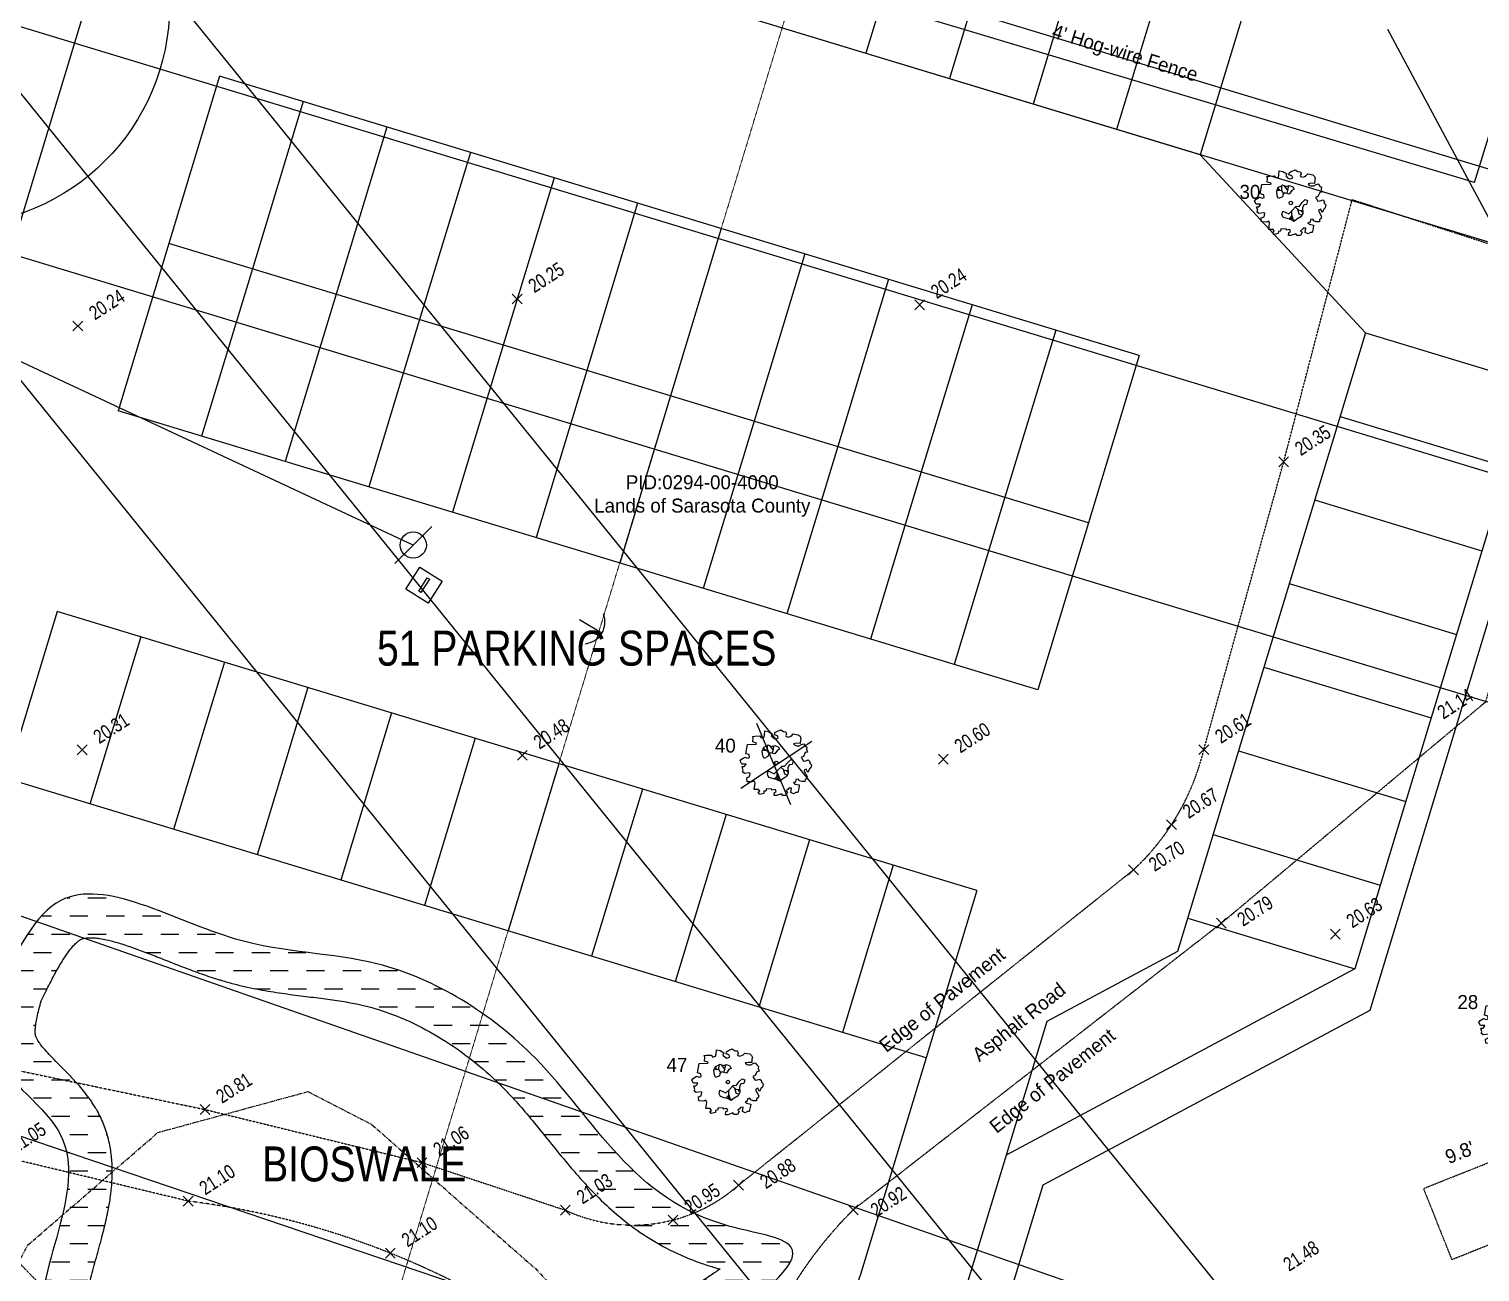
# Model space of a CAD drawing. Header units: inches. Extents: x -625442 to 34963, y -27993 to 66986.
# Drawn here: x -337131 to -335138, y 29336 to 31043 of the extents above; entities that cross this region are included whole.
import ezdxf
from ezdxf.enums import TextEntityAlignment as Align

# ---------------------------------------------------------------- set-up
doc = ezdxf.new("R2010")
doc.units = ezdxf.units.IN
doc.header["$LTSCALE"] = 0.5
doc.header["$MEASUREMENT"] = 0
for name, pattern in [('CENTERX2', [4, 2.5, -0.5, 0.5, -0.5]), ('DASHED2', [0.375, 0.25, -0.125]), ('PHANTOM', [20, 10, -2, 2, -2, 2, -2])]:
    doc.linetypes.add(name, pattern=pattern)
for name, color, linetype in [('A-ANNO-TEXT', 30, 'Continuous'), ('BUILDING', 253, 'DASHED2'), ('EDGE OF PAVEMENT', 253, 'DASHED2'), ('FEMA FLOOD ZONE', 190, 'PHANTOM'), ('FENCE', 7, 'FEN_LINE'), ('GUY WIRE', 10, 'Continuous'), ('OVERHEAD WIRE', 251, 'OHE_POWER_LINE'), ('P-BELOW-LIGHT', 143, 'Continuous'), ('POWER POLE WOODMARK', 2, 'Continuous'), ('SPOT ELEVATION TEXT', 252, 'Continuous'), ('TEXT', 7, 'Continuous'), ('Trees-Anno', 43, 'Continuous'), ('TreesMARK', 46, 'Continuous'), ('UTILITY HANDHOLE', 7, 'Continuous')]:
    doc.layers.add(name, color=color, linetype=linetype)
doc.layers.add('HA-Grid Line', color=104, linetype='CENTERX2', lineweight=15)
doc.styles.add('1-8T', font='Arial.ttf', dxfattribs={"width": 0.8, "height": 24})
doc.styles.add('BLDG', font='IC-Romans.shx', dxfattribs={"width": 0.8})
doc.styles.add('ROMANS', font='ROMANS.SHX', dxfattribs={"height": 0.2})
doc.styles.get("Standard").update_dxf_attribs({"font": 'Arial.ttf'})
doc.styles.add('TXT', font='IC-Romans.shx')
doc.linetypes.add('FEN_LINE', pattern='A,0.5,-0.2,[" X ",Standard,S=0.1,R=0,X=-0.1,Y=-0.05],-0.25', length=0.95)
doc.linetypes.add('OHE_POWER_LINE', pattern='A,0.43,["OE",ROMANS,S=0.07,R=0,X=0,Y=-0.036398],0.009979,-0.121091', length=0.56107)

# ---------------------------------------------------------------- blocks, each defined once
blk = doc.blocks.new('SPT10')
at = {"color": 0, "linetype": 'Continuous'}
for p, q in [((-0.35, -0.35), (0.35, 0.35)), ((0.35, -0.35), (-0.35, 0.35))]:
    blk.add_line(p, q, dxfattribs=at)
blk = doc.blocks.new('TREE11')
at = {"linetype": 'Continuous'}
for p, q in [((-0.156, 0.177), (-0.179, 0.211)), ((-0.132, 0.24), (-0.134, 0.178)), ((-0.094, 0.242), (-0.047, 0.184)), ((-0.034, 0.247), (-0.058, 0.14)), ((-0.134, 0.178), (-0.184, 0.176)), ((-0.134, 0.178), (-0.103, 0.129)), ((0.006, -0.194), (-0.03, -0.231)), ((0.008, -0.119), (0.006, -0.244)), ((0.008, -0.167), (0.027, -0.23)), ((0.065, -0.059), (0.113, -0.104)), ((0.096, -0.089), (0.115, -0.156)), ((0.113, -0.104), (0.17, -0.108)), ((0.115, -0.156), (0.157, -0.173)), ((0.141, -0.107), (0.163, -0.133)), ((0.027, -0.23), (0.058, -0.256))]:
    blk.add_line(p, q, dxfattribs=at)
for points in [[(-0.04, 0.357), (-0.015, 0.344), (0.008, 0.351), (0.028, 0.361), (0.015, 0.389), (-0.027, 0.402), (-0.019, 0.434), (0.006, 0.451), (0.063, 0.474), (0.102, 0.449), (0.138, 0.447), (0.147, 0.41), (0.136, 0.393), (0.141, 0.378), (0.17, 0.37), (0.196, 0.378), (0.22, 0.391), (0.243, 0.415), (0.313, 0.402), (0.339, 0.381), (0.35, 0.351), (0.344, 0.329), (0.34, 0.28), (0.289, 0.282), (0.248, 0.275), (0.265, 0.252), (0.293, 0.244), (0.328, 0.244), (0.361, 0.265), (0.39, 0.275), (0.412, 0.246), (0.437, 0.224), (0.433, 0.195), (0.446, 0.154), (0.413, 0.148), (0.388, 0.092), (0.354, 0.079), (0.368, 0.058), (0.388, 0.027), (0.422, 0.031), (0.457, 0.043), (0.483, 0.016), (0.474, 0.001), (0.503, -0.026), (0.494, -0.071), (0.476, -0.084), (0.45, -0.136), (0.429, -0.087), (0.398, -0.104), (0.399, -0.119), (0.44, -0.196), (0.432, -0.226), (0.411, -0.238), (0.409, -0.268), (0.363, -0.268), (0.329, -0.255), (0.315, -0.23), (0.28, -0.238), (0.276, -0.273), (0.246, -0.282), (0.266, -0.303), (0.327, -0.315), (0.32, -0.365), (0.306, -0.423), (0.28, -0.423), (0.248, -0.44), (0.207, -0.421), (0.216, -0.36), (0.179, -0.362), (0.166, -0.381), (0.14, -0.4), (0.162, -0.419), (0.138, -0.464), (0.091, -0.464), (0.072, -0.441), (0.001, -0.467), (-0.033, -0.467), (-0.028, -0.422), (-0.003, -0.413), (-0.014, -0.379), (-0.063, -0.389), (-0.062, -0.374), (-0.141, -0.37), (-0.149, -0.404), (-0.177, -0.406), (-0.18, -0.435), (-0.24, -0.45), (-0.26, -0.42), (-0.236, -0.405), (-0.254, -0.38), (-0.315, -0.38), (-0.303, -0.291), (-0.316, -0.259), (-0.349, -0.272), (-0.418, -0.27), (-0.422, -0.212), (-0.383, -0.196), (-0.372, -0.151), (-0.384, -0.142), (-0.455, -0.151), (-0.484, -0.125), (-0.473, -0.106), (-0.49, -0.053), (-0.458, -0.053), (-0.439, -0.033), (-0.432, -0.017), (-0.493, -0.016), (-0.518, 0.028), (-0.497, 0.053), (-0.45, 0.082), (-0.409, 0.069), (-0.382, 0.08), (-0.388, 0.119), (-0.437, 0.131), (-0.412, 0.266), (-0.287, 0.27), (-0.282, 0.283), (-0.337, 0.3), (-0.331, 0.357), (-0.341, 0.379), (-0.305, 0.383), (-0.238, 0.387), (-0.216, 0.358), (-0.176, 0.368), (-0.17, 0.404), (-0.164, 0.459), (-0.113, 0.45), (-0.059, 0.418), (-0.073, 0.387)], [(-0.118, 0.258), (-0.067, 0.236), (-0.022, 0.249), (0.027, 0.23), (0.047, 0.196), (0.015, 0.181), (-0.022, 0.128), (-0.087, 0.145), (-0.114, 0.117), (-0.121, 0.09), (-0.174, 0.064), (-0.194, 0.1), (-0.201, 0.17), (-0.18, 0.224), (-0.136, 0.243)], [(0.014, -0.114), (0.079, -0.044), (0.118, -0.048), (0.163, 0.008), (0.206, 0.048), (0.241, 0.034), (0.227, -0.023), (0.185, -0.025), (0.166, -0.07), (0.171, -0.149), (0.145, -0.196), (0.088, -0.232), (0.048, -0.263), (-0.004, -0.237), (-0.053, -0.224), (-0.108, -0.207), (-0.126, -0.167), (-0.115, -0.115), (-0.029, -0.154)]]:
    blk.add_lwpolyline(points, close=True, dxfattribs=at)
blk.add_circle((0, 0), 0.0248, dxfattribs=at)
blk = doc.blocks.new('SPT83')
at = {"color": 0, "linetype": 'Continuous'}
for points in [[(-0.5, 0.5), (0.5, 0.5), (0.5, -0.5), (-0.5, -0.5)], [(-0.3, 0.05), (0.3, 0.05), (0.3, -0.05), (-0.3, -0.05)]]:
    blk.add_lwpolyline(points, close=True, dxfattribs=at)
blk = doc.blocks.new('SPT28')
at = {"color": 0, "linetype": 'Continuous'}
blk.add_line((0.53, 0.53), (-0.53, -0.53), dxfattribs=at)
blk.add_circle((0, 0), 0.375, dxfattribs=at)
blk = doc.blocks.new('SPT51')
at = {"color": 0, "linetype": 'Continuous'}
blk.add_line((0, 0), (0, 0.375), dxfattribs=at)
blk.add_arc((0, 0.3125), 0.3125, 216.8699, 323.1301, dxfattribs=at)

msp = doc.modelspace()

# ---------------------------------------------------------------- hatches: boundary and pattern name
at = {"layer": 'P-BELOW-LIGHT'}
h = msp.add_hatch(dxfattribs=at)
h.set_pattern_fill('DASH', color=256, scale=200)
edge = h.paths.add_edge_path()
edge.add_spline(control_points=[(-337170.56836, 29729.81842), (-337146.56831, 29778.82261), (-337081.347, 29911.99385), (-336857.61874, 29770.98398), (-336633.84483, 29777.2323), (-336386.77961, 29622.68484), (-336291.99133, 29408.89349), (-336028.21545, 29376.17695), (-336273.28014, 29194.04172), (-336466.66743, 29160.69886), (-336717.58272, 29085.94829), (-336942.85079, 28904.00482), (-337210.65973, 29232.87043), (-337008.64957, 29506.36059), (-337200.24122, 29620.89458), (-337178.59702, 29700.34663), (-337170.56836, 29729.81842)], knot_values=[0, 0, 0, 0, 143.0454498023, 388.7328894127, 585.97308864, 839.2836148373, 1192.1490425106, 1280.4278746505, 1431.3101250772, 1751.9598530206, 2031.4268488815, 2184.8548460423, 2537.7272917897, 2821.5386316124, 2965.7519477492, 3050.7900562626, 3050.7900562626, 3050.7900562626, 3050.7900562626], degree=3, periodic=0)
edge = h.paths.add_edge_path(flags=16)
edge.add_spline(control_points=[(-337114.17018, 29708.55811), (-337114.17987, 29708.5223), (-337114.18956, 29708.4865), (-337115.30679, 29704.35599), (-337116.34718, 29700.44057), (-337118.21817, 29693.0171), (-337119.04845, 29689.50911), (-337120.44344, 29682.9752), (-337121.00755, 29679.94964), (-337121.84803, 29674.4758), (-337122.12368, 29672.02863), (-337122.36567, 29668.57295), (-337122.40858, 29667.36464), (-337122.41519, 29665.23631), (-337122.37901, 29664.31665), (-337122.26141, 29662.76375), (-337122.18032, 29662.13086), (-337122.05332, 29661.37418), (-337122.01009, 29661.15381), (-337121.9469, 29660.86579), (-337121.9261, 29660.77686), (-337121.88545, 29660.61204), (-337121.86663, 29660.53985), (-337121.8109, 29660.33703), (-337121.77058, 29660.20003), (-337121.5769, 29659.59104), (-337121.35795, 29658.99476), (-337120.61746, 29657.32396), (-337120.03596, 29656.17125), (-337118.4395, 29653.44589), (-337117.42502, 29651.87513), (-337114.65371, 29647.98423), (-337112.77877, 29645.57661), (-337108.40221, 29640.37187), (-337105.90221, 29637.57516), (-337100.3893, 29631.66878), (-337097.37717, 29628.55898), (-337090.96594, 29622.04888), (-337087.5671, 29618.6485), (-337080.50582, 29611.53019), (-337076.84325, 29607.81243), (-337069.37356, 29599.98185), (-337065.56577, 29595.86938), (-337059.2172, 29588.58816), (-337056.68165, 29585.56748), (-337051.6481, 29579.23552), (-337049.14978, 29575.92414), (-337045.47616, 29570.68843), (-337044.26409, 29568.89834), (-337042.47225, 29566.13916), (-337041.87936, 29565.20709), (-337040.70381, 29563.31714), (-337040.11939, 29562.3562), (-337038.83606, 29560.19516), (-337038.14304, 29558.99304), (-337033.8657, 29551.34736), (-337030.75712, 29544.74322), (-337025.52983, 29531.39462), (-337023.41087, 29524.65224), (-337020.08159, 29511.2138), (-337018.86993, 29504.51874), (-337017.21295, 29491.30172), (-337016.76636, 29484.77951), (-337016.44442, 29470.38312), (-337016.7355, 29462.57265), (-337017.98051, 29447.31383), (-337018.93431, 29439.86349), (-337021.54945, 29423.62242), (-337023.32163, 29414.90794), (-337027.21844, 29397.83974), (-337029.34434, 29389.48526), (-337034.14227, 29371.42112), (-337036.83867, 29361.77406), (-337042.03402, 29342.84639), (-337044.53322, 29333.56658), (-337049.02989, 29315.39508), (-337051.02691, 29306.50474), (-337053.74007, 29291.99802), (-337054.66214, 29286.26013), (-337056.10722, 29275.00235), (-337056.63031, 29269.4829), (-337057.08214, 29261.36711), (-337057.17739, 29258.68892), (-337057.23367, 29254.71027), (-337057.238, 29253.39048), (-337057.21723, 29250.76322), (-337057.19218, 29249.45944), (-337057.08697, 29246.03017), (-337056.98272, 29243.89644), (-337056.23119, 29232.64582), (-337054.91501, 29223.25683), (-337050.90967, 29204.21669), (-337048.2209, 29194.56703), (-337041.58536, 29175.35092), (-337037.63907, 29165.78507), (-337028.65995, 29147.07875), (-337023.62734, 29137.93849), (-337012.6922, 29120.41222), (-337006.7896, 29112.02642), (-336994.37442, 29096.31972), (-336987.86153, 29088.99937), (-336976.84682, 29078.01178), (-336972.43163, 29073.95796), (-336963.57415, 29066.49119), (-336959.13191, 29063.07849), (-336950.33093, 29056.94489), (-336945.97243, 29054.22435), (-336937.45656, 29049.50074), (-336933.29979, 29047.49804), (-336925.29989, 29044.19899), (-336921.45792, 29042.90269), (-336915.42548, 29041.29507), (-336913.12203, 29040.79768), (-336908.68976, 29040.05623), (-336906.5611, 29039.81196), (-336902.46548, 29039.54991), (-336900.49856, 29039.53182), (-336897.64289, 29039.65901), (-336896.70661, 29039.72721), (-336895.3054, 29039.86893), (-336894.83451, 29039.92354), (-336893.72387, 29040.06896), (-336893.08055, 29040.16527), (-336891.54814, 29040.42399), (-336890.64662, 29040.59768), (-336887.44786, 29041.29185), (-336884.99755, 29041.95393), (-336879.01032, 29043.89754), (-336875.35965, 29045.29969), (-336867.52318, 29048.75309), (-336863.33925, 29050.80341), (-336853.54934, 29056.01368), (-336847.83518, 29059.31817), (-336835.85007, 29066.61784), (-336829.57923, 29070.61167), (-336816.52274, 29079.05374), (-336809.73688, 29083.50159), (-336799.03433, 29090.40254), (-336795.31391, 29092.78166), (-336789.61786, 29096.36325), (-336787.6999, 29097.55925), (-336783.82392, 29099.95083), (-336781.86036, 29101.14943), (-336774.62961, 29105.5101), (-336769.34258, 29108.59815), (-336738.13448, 29126.27317), (-336711.85761, 29138.92139), (-336659.45407, 29161.03698), (-336633.32505, 29170.50598), (-336589.13427, 29184.81081), (-336570.84121, 29190.20319), (-336544.00988, 29197.60236), (-336535.16751, 29199.95373), (-336522.08565, 29203.33544), (-336517.75532, 29204.43844), (-336509.16028, 29206.6004), (-336504.89286, 29207.65987), (-336486.5047, 29212.17858), (-336472.82647, 29215.42357), (-336446.16495, 29221.87297), (-336433.18199, 29225.07718), (-336407.53921, 29231.86129), (-336394.87846, 29235.44031), (-336369.41866, 29243.39227), (-336356.61763, 29247.76456), (-336330.37207, 29257.75058), (-336316.92568, 29263.36462), (-336288.90332, 29276.31821), (-336274.32668, 29283.65864), (-336251.71889, 29296.10586), (-336244.29226, 29300.34793), (-336232.86286, 29307.12289), (-336229.00483, 29309.44984), (-336221.18762, 29314.24747), (-336217.22425, 29316.72011), (-336207.39951, 29322.96158), (-336201.52853, 29326.79065), (-336191.08216, 29333.82329), (-336186.46602, 29337.01336), (-336182.00904, 29340.18921)], knot_values=[1393.7014180385, 1393.7014180385, 1393.7014180385, 1393.7014180385, 1393.808663903, 1393.808663903, 1406.0799249046, 1406.0799249046, 1418.3511859061, 1418.3511859061, 1430.6224469077, 1430.6224469077, 1442.8937079093, 1442.8937079093, 1450.7139118924, 1450.7139118924, 1458.5341158756, 1458.5341158756, 1466.3543198587, 1466.3543198587, 1470.2644218503, 1470.2644218503, 1472.2194728461, 1472.2194728461, 1474.1745238418, 1474.1745238418, 1477.1891353179, 1477.1891353179, 1486.2306431844, 1486.2306431844, 1497.3645839425, 1497.3645839425, 1508.4985247007, 1508.4985247007, 1522.244830723, 1522.244830723, 1535.9911367454, 1535.9911367454, 1549.7374427678, 1549.7374427678, 1563.4837487901, 1563.4837487901, 1577.2300548125, 1577.2300548125, 1590.9763608348, 1590.9763608348, 1600.0924901785, 1600.0924901785, 1609.2086195221, 1609.2086195221, 1613.7666841939, 1613.7666841939, 1616.0457165298, 1616.0457165298, 1618.3247488657, 1618.3247488657, 1621.1478247736, 1621.1478247736, 1636.1935515682, 1636.1935515682, 1651.2392783627, 1651.2392783627, 1666.2850051573, 1666.2850051573, 1681.3307319518, 1681.3307319518, 1700.090613224, 1700.090613224, 1718.8504944961, 1718.8504944961, 1741.8543388189, 1741.8543388189, 1764.8581831417, 1764.8581831417, 1792.46707467, 1792.46707467, 1820.0759661983, 1820.0759661983, 1847.6848577266, 1847.6848577266, 1866.2877441365, 1866.2877441365, 1884.8906305463, 1884.8906305463, 1894.1920737512, 1894.1920737512, 1898.8427953537, 1898.8427953537, 1903.4935169561, 1903.4935169561, 1910.9871393202, 1910.9871393202, 1942.7123749153, 1942.7123749153, 1974.4376105104, 1974.4376105104, 2006.1628461054, 2006.1628461054, 2037.8880817005, 2037.8880817005, 2069.6133172956, 2069.6133172956, 2101.3385528906, 2101.3385528906, 2122.0585816787, 2122.0585816787, 2142.7786104668, 2142.7786104668, 2163.4986392548, 2163.4986392548, 2184.2186680429, 2184.2186680429, 2204.938696831, 2204.938696831, 2218.5136130232, 2218.5136130232, 2232.0885292155, 2232.0885292155, 2245.6634454077, 2245.6634454077, 2252.4509035038, 2252.4509035038, 2255.9576315073, 2255.9576315073, 2260.5201201915, 2260.5201201915, 2266.5527499153, 2266.5527499153, 2281.2178512738, 2281.2178512738, 2299.8434215568, 2299.8434215568, 2318.4689918399, 2318.4689918399, 2341.2072432224, 2341.2072432224, 2363.9454946049, 2363.9454946049, 2386.6837459875, 2386.6837459875, 2398.4423374353, 2398.4423374353, 2404.3216331593, 2404.3216331593, 2410.2009288832, 2410.2009288832, 2425.971275402, 2425.971275402, 2503.0130044479, 2503.0130044479, 2580.0547334938, 2580.0547334938, 2635.7641118159, 2635.7641118159, 2663.6188009769, 2663.6188009769, 2677.5461455575, 2677.5461455575, 2691.473490138, 2691.473490138, 2738.1735549254, 2738.1735549254, 2784.8736197127, 2784.8736197127, 2831.5736845001, 2831.5736845001, 2878.2737492875, 2878.2737492875, 2924.9738140749, 2924.9738140749, 2971.6738788623, 2971.6738788623, 2993.7357284591, 2993.7357284591, 3004.7666532575, 3004.7666532575, 3015.7975780559, 3015.7975780559, 3032.0939415133, 3032.0939415133, 3045.4124440081, 3045.4124440081, 3045.4124440081, 3045.4124440081], degree=3, periodic=0)
edge.add_spline(control_points=[(-336182.00904, 29340.18921), (-336182.97791, 29340.44937), (-336183.95299, 29340.71498), (-336186.04169, 29341.293), (-336187.14987, 29341.6051), (-336189.99103, 29342.41922), (-336191.71796, 29342.92752), (-336195.73784, 29344.14211), (-336198.02271, 29344.85673), (-336203.25555, 29346.54898), (-336206.19058, 29347.53973), (-336223.66636, 29353.68658), (-336237.456, 29359.58835), (-336263.49676, 29372.67592), (-336275.74607, 29379.86004), (-336298.78805, 29395.17325), (-336309.58072, 29403.3003), (-336329.88234, 29420.15214), (-336339.39257, 29428.87593), (-336357.37091, 29446.61603), (-336365.84035, 29455.63241), (-336382.00435, 29473.70776), (-336389.69972, 29482.7672), (-336404.57526, 29500.72313), (-336411.75574, 29509.61997), (-336425.83742, 29527.0754), (-336432.73858, 29535.63403), (-336446.47015, 29552.26134), (-336453.30022, 29560.32978), (-336463.63224, 29571.97128), (-336467.09059, 29575.77515), (-336472.31656, 29581.35682), (-336474.06496, 29583.1967), (-336477.5774, 29586.83383), (-336479.3394, 29588.62873), (-336483.71225, 29593.00839), (-336486.34059, 29595.57765), (-336501.1786, 29609.73443), (-336514.12509, 29620.79906), (-336541.14283, 29641.41322), (-336555.214, 29650.96258), (-336584.03243, 29668.17266), (-336598.77941, 29675.83278), (-336623.89984, 29686.92306), (-336634.21908, 29690.92969), (-336649.65425, 29696.08546), (-336654.79204, 29697.66184), (-336662.47356, 29699.80678), (-336665.02987, 29700.48517), (-336668.9153, 29701.462), (-336670.25608, 29701.7893), (-336673.95432, 29702.66639), (-336676.32663, 29703.20073), (-336682.18777, 29704.4572), (-336685.70323, 29705.15693), (-336697.22604, 29707.29987), (-336705.4529, 29708.60066), (-336722.50939, 29711.02209), (-336731.33845, 29712.14248), (-336749.61847, 29714.41209), (-336759.06925, 29715.56141), (-336778.59053, 29718.13367), (-336788.66118, 29719.55696), (-336809.39868, 29722.95073), (-336820.06575, 29724.9218), (-336836.47449, 29728.5051), (-336842.01184, 29729.80404), (-336850.4123, 29731.93595), (-336853.22817, 29732.67716), (-336858.88998, 29734.2251), (-336861.7384, 29735.03258), (-336866.37866, 29736.39798), (-336868.15439, 29736.93234), (-336873.13251, 29738.46099), (-336876.31931, 29739.47551), (-336887.43393, 29743.12088), (-336895.24807, 29745.87651), (-336910.61213, 29751.52551), (-336918.16198, 29754.41916), (-336932.97783, 29760.19655), (-336940.24382, 29763.08039), (-336954.44784, 29768.69548), (-336961.38595, 29771.42669), (-336974.86488, 29776.59792), (-336981.40588, 29779.03774), (-336993.99237, 29783.49502), (-337000.03807, 29785.512), (-337011.50097, 29789.0099), (-337016.91814, 29790.48981), (-337025.31962, 29792.4568), (-337028.52146, 29793.1106), (-337034.50001, 29794.13817), (-337037.27634, 29794.51168), (-337042.34567, 29794.99954), (-337044.63791, 29795.11379), (-337048.69949, 29795.13448), (-337050.4677, 29795.04136), (-337053.01099, 29794.77606), (-337053.9238, 29794.63862), (-337055.5343, 29794.33031), (-337056.23197, 29794.15973), (-337057.45737, 29793.80406), (-337057.98528, 29793.61928), (-337058.69788, 29793.33242), (-337058.92234, 29793.23501), (-337059.24622, 29793.08458), (-337059.35206, 29793.0337), (-337059.56062, 29792.93005), (-337059.66109, 29792.87848), (-337059.99449, 29792.70159), (-337060.24802, 29792.5589), (-337060.93431, 29792.145), (-337061.39702, 29791.84468), (-337062.88063, 29790.7936), (-337064.04156, 29789.87471), (-337066.68833, 29787.47847), (-337068.17251, 29786.00191), (-337071.81002, 29781.99655), (-337074.03348, 29779.29074), (-337078.69896, 29773.02918), (-337081.14096, 29769.47524), (-337086.8317, 29760.57406), (-337090.11764, 29755.00353), (-337096.79828, 29742.96931), (-337100.19427, 29736.50633), (-337107.09107, 29722.94823), (-337110.59253, 29715.85323), (-337114.17018, 29708.55811)], knot_values=[5.0207951105, 5.0207951105, 5.0207951105, 5.0207951105, 7.1672993725, 7.1672993725, 9.6124952811, 9.6124952811, 13.4595306582, 13.4595306582, 18.6202522706, 18.6202522706, 25.3734119279, 25.3734119279, 59.259563388, 59.259563388, 93.1457148482, 93.1457148482, 127.0318663083, 127.0318663083, 160.9180177684, 160.9180177684, 194.8041692285, 194.8041692285, 228.6903206887, 228.6903206887, 262.5764721488, 262.5764721488, 296.4626236089, 296.4626236089, 330.348775069, 330.348775069, 347.2918507991, 347.2918507991, 355.7633886641, 355.7633886641, 364.2349265292, 364.2349265292, 376.5319724089, 376.5319724089, 432.6915952081, 432.6915952081, 488.8512180074, 488.8512180074, 545.0108408066, 545.0108408066, 583.849838215, 583.849838215, 603.2693369192, 603.2693369192, 612.9790862713, 612.9790862713, 618.0584071, 618.0584071, 626.9075598184, 626.9075598184, 639.6989289106, 639.6989289106, 668.1877781221, 668.1877781221, 696.6766273336, 696.6766273336, 725.1654765452, 725.1654765452, 753.6543257567, 753.6543257567, 782.1431749682, 782.1431749682, 796.387599574, 796.387599574, 803.5098118768, 803.5098118768, 810.6320241797, 810.6320241797, 815.0752899986, 815.0752899986, 823.1362843534, 823.1362843534, 843.3814335314, 843.3814335314, 863.6265827094, 863.6265827094, 883.8717318875, 883.8717318875, 904.1168810655, 904.1168810655, 924.3620302435, 924.3620302435, 944.6071794215, 944.6071794215, 964.8523285995, 964.8523285995, 978.5096104582, 978.5096104582, 992.1668923168, 992.1668923168, 1005.8241741755, 1005.8241741755, 1019.4814560341, 1019.4814560341, 1028.8162238877, 1028.8162238877, 1038.1509917414, 1038.1509917414, 1047.485759595, 1047.485759595, 1052.1531435219, 1052.1531435219, 1054.4868354853, 1054.4868354853, 1056.8205274487, 1056.8205274487, 1061.7978327799, 1061.7978327799, 1068.9626165803, 1068.9626165803, 1082.2546183603, 1082.2546183603, 1095.5466201404, 1095.5466201404, 1112.4714861827, 1112.4714861827, 1129.396352225, 1129.396352225, 1150.9480053393, 1150.9480053393, 1172.4996584535, 1172.4996584535, 1194.0513115677, 1194.0513115677, 1194.0513115677, 1194.0513115677], degree=3, periodic=0)

# ---------------------------------------------------------------- linework, layer by layer
at = {"layer": 'BUILDING'}
for points in [[(-335216.03652, 29450.64368), (-335106.5044, 29494.31407)], [(-335216.03652, 29450.64368), (-335177.17685, 29353.17761)], [(-335177.17685, 29353.17761), (-335067.64474, 29396.848)]]:
    msp.add_lwpolyline(points, dxfattribs=at)
at = {"layer": 'DEFPOINTS'}
for p, q in [((-330232.80579, 22816.15856), (-341882.06131, 37201.33011)), ((-330425.45724, 22660.14749), (-342074.71277, 37045.31904)), ((-330618.1087, 22504.13642), (-342267.36422, 36889.30797)), ((-328337.03464, 28789.57021), (-343290.05203, 33328.41142)), ((-328364.91824, 28697.70888), (-343317.93563, 33236.55009)), ((-328450.78833, 28407.69444), (-343403.80572, 32946.53565)), ((-328536.65843, 28117.67999), (-343489.67582, 32656.5212)), ((-342456.01225, 31678.74163), (-335422.58553, 29224.79745)), ((-335544.08856, 28980.92819), (-343032.09318, 31516.63423))]:
    msp.add_line(p, q, dxfattribs=at)
msp.add_circle((-337240.46794, 31075.71514), 302.48601, dxfattribs=at)
for points, knots in [([(-337114.17018, 29708.55811), (-337110.59253, 29715.85323), (-337107.09107, 29722.94823), (-337100.19427, 29736.50633), (-337096.79828, 29742.96931), (-337090.11764, 29755.00353), (-337086.8317, 29760.57406), (-337081.14096, 29769.47524), (-337078.69896, 29773.02918), (-337074.03348, 29779.29074), (-337071.81002, 29781.99655), (-337068.17251, 29786.00191), (-337066.68833, 29787.47847), (-337064.04156, 29789.87471), (-337062.88063, 29790.7936), (-337061.39702, 29791.84468), (-337060.93431, 29792.145), (-337060.24802, 29792.5589), (-337059.99449, 29792.70159), (-337059.66109, 29792.87848), (-337059.56062, 29792.93005), (-337059.35206, 29793.0337), (-337059.24622, 29793.08458), (-337058.92234, 29793.23501), (-337058.69788, 29793.33242), (-337057.98528, 29793.61928), (-337057.45737, 29793.80406), (-337056.23197, 29794.15973), (-337055.5343, 29794.33031), (-337053.9238, 29794.63862), (-337053.01099, 29794.77606), (-337050.4677, 29795.04136), (-337048.69949, 29795.13448), (-337044.63791, 29795.11379), (-337042.34567, 29794.99954), (-337037.27634, 29794.51168), (-337034.50001, 29794.13817), (-337028.52146, 29793.1106), (-337025.31962, 29792.4568), (-337016.91814, 29790.48981), (-337011.50097, 29789.0099), (-337000.03807, 29785.512), (-336993.99237, 29783.49502), (-336981.40588, 29779.03774), (-336974.86488, 29776.59792), (-336961.38595, 29771.42669), (-336954.44784, 29768.69548), (-336940.24382, 29763.08039), (-336932.97783, 29760.19655), (-336918.16198, 29754.41916), (-336910.61213, 29751.52551), (-336895.24807, 29745.87651), (-336887.43393, 29743.12088), (-336876.31931, 29739.47551), (-336873.13251, 29738.46099), (-336868.15439, 29736.93234), (-336866.37866, 29736.39798), (-336861.7384, 29735.03258), (-336858.88998, 29734.2251), (-336853.22817, 29732.67716), (-336850.4123, 29731.93595), (-336842.01184, 29729.80404), (-336836.47449, 29728.5051), (-336820.06575, 29724.9218), (-336809.39868, 29722.95073), (-336788.66118, 29719.55696), (-336778.59053, 29718.13367), (-336759.06925, 29715.56141), (-336749.61847, 29714.41209), (-336731.33845, 29712.14248), (-336722.50939, 29711.02209), (-336705.4529, 29708.60066), (-336697.22604, 29707.29987), (-336685.70323, 29705.15693), (-336682.18777, 29704.4572), (-336676.32663, 29703.20073), (-336673.95432, 29702.66639), (-336670.25608, 29701.7893), (-336668.9153, 29701.462), (-336665.02987, 29700.48517), (-336662.47356, 29699.80678), (-336654.79204, 29697.66184), (-336649.65425, 29696.08546), (-336634.21908, 29690.92969), (-336623.89984, 29686.92306), (-336598.77941, 29675.83278), (-336584.03243, 29668.17266), (-336555.214, 29650.96258), (-336541.14283, 29641.41322), (-336514.12509, 29620.79906), (-336501.1786, 29609.73443), (-336486.34059, 29595.57765), (-336483.71225, 29593.00839), (-336479.3394, 29588.62873), (-336477.5774, 29586.83383), (-336474.06496, 29583.1967), (-336472.31656, 29581.35682), (-336467.09059, 29575.77515), (-336463.63224, 29571.97128), (-336453.30022, 29560.32978), (-336446.47015, 29552.26134), (-336432.73858, 29535.63403), (-336425.83742, 29527.0754), (-336411.75574, 29509.61997), (-336404.57526, 29500.72313), (-336389.69972, 29482.7672), (-336382.00435, 29473.70776), (-336365.84035, 29455.63241), (-336357.37091, 29446.61603), (-336339.39257, 29428.87593), (-336329.88234, 29420.15214), (-336309.58072, 29403.3003), (-336298.78805, 29395.17325), (-336275.74607, 29379.86004), (-336263.49676, 29372.67592), (-336237.456, 29359.58835), (-336223.66636, 29353.68658), (-336206.19058, 29347.53973), (-336203.25555, 29346.54898), (-336198.02271, 29344.85673), (-336195.73784, 29344.14211), (-336191.71796, 29342.92752), (-336189.99103, 29342.41922), (-336187.14987, 29341.6051), (-336186.04169, 29341.293), (-336183.95299, 29340.71498), (-336182.97791, 29340.44937), (-336182.00904, 29340.18921)], [5.0207951105, 5.0207951105, 5.0207951105, 5.0207951105, 26.5724482247, 26.5724482247, 48.124101339, 48.124101339, 69.6757544532, 69.6757544532, 86.6006204956, 86.6006204956, 103.5254865379, 103.5254865379, 116.8174883179, 116.8174883179, 130.1094900979, 130.1094900979, 137.2742738983, 137.2742738983, 142.2515792296, 142.2515792296, 144.585271193, 144.585271193, 146.9189631564, 146.9189631564, 151.5863470832, 151.5863470832, 160.9211149369, 160.9211149369, 170.2558827905, 170.2558827905, 179.5906506441, 179.5906506441, 193.2479325028, 193.2479325028, 206.9052143614, 206.9052143614, 220.5624962201, 220.5624962201, 234.2197780787, 234.2197780787, 254.4649272567, 254.4649272567, 274.7100764348, 274.7100764348, 294.9552256128, 294.9552256128, 315.2003747908, 315.2003747908, 335.4455239688, 335.4455239688, 355.6906731468, 355.6906731468, 375.9358223248, 375.9358223248, 383.9968166797, 383.9968166797, 388.4400824985, 388.4400824985, 395.5622948014, 395.5622948014, 402.6845071043, 402.6845071043, 416.92893171, 416.92893171, 445.4177809216, 445.4177809216, 473.9066301331, 473.9066301331, 502.3954793446, 502.3954793446, 530.8843285561, 530.8843285561, 559.3731777676, 559.3731777676, 572.1645468599, 572.1645468599, 581.0136995782, 581.0136995782, 586.093020407, 586.093020407, 595.8027697591, 595.8027697591, 615.2222684632, 615.2222684632, 654.0612658716, 654.0612658716, 710.2208886709, 710.2208886709, 766.3805114701, 766.3805114701, 822.5401342694, 822.5401342694, 834.8371801491, 834.8371801491, 843.3087180141, 843.3087180141, 851.7802558791, 851.7802558791, 868.7233316092, 868.7233316092, 902.6094830693, 902.6094830693, 936.4956345295, 936.4956345295, 970.3817859896, 970.3817859896, 1004.2679374497, 1004.2679374497, 1038.1540889098, 1038.1540889098, 1072.04024037, 1072.04024037, 1105.9263918301, 1105.9263918301, 1139.8125432902, 1139.8125432902, 1173.6986947503, 1173.6986947503, 1180.4518544077, 1180.4518544077, 1185.61257602, 1185.61257602, 1189.4596113971, 1189.4596113971, 1191.9048073057, 1191.9048073057, 1194.0513115677, 1194.0513115677, 1194.0513115677, 1194.0513115677]), ([(-336182.00904, 29340.18921), (-336186.46602, 29337.01336), (-336191.08216, 29333.82329), (-336201.52853, 29326.79065), (-336207.39951, 29322.96158), (-336217.22425, 29316.72011), (-336221.18762, 29314.24747), (-336229.00483, 29309.44984), (-336232.86286, 29307.12289), (-336244.29226, 29300.34793), (-336251.71889, 29296.10586), (-336274.32668, 29283.65864), (-336288.90332, 29276.31821), (-336316.92568, 29263.36462), (-336330.37207, 29257.75058), (-336356.61763, 29247.76456), (-336369.41866, 29243.39227), (-336394.87846, 29235.44031), (-336407.53921, 29231.86129), (-336433.18199, 29225.07718), (-336446.16495, 29221.87297), (-336472.82647, 29215.42357), (-336486.5047, 29212.17858), (-336504.89286, 29207.65987), (-336509.16028, 29206.6004), (-336517.75532, 29204.43844), (-336522.08565, 29203.33544), (-336535.16751, 29199.95373), (-336544.00988, 29197.60236), (-336570.84121, 29190.20319), (-336589.13427, 29184.81081), (-336633.32505, 29170.50598), (-336659.45407, 29161.03698), (-336711.85761, 29138.92139), (-336738.13448, 29126.27317), (-336769.34258, 29108.59815), (-336774.62961, 29105.5101), (-336781.86036, 29101.14943), (-336783.82392, 29099.95083), (-336787.6999, 29097.55925), (-336789.61786, 29096.36325), (-336795.31391, 29092.78166), (-336799.03433, 29090.40254), (-336809.73688, 29083.50159), (-336816.52274, 29079.05374), (-336829.57923, 29070.61167), (-336835.85007, 29066.61784), (-336847.83518, 29059.31817), (-336853.54934, 29056.01368), (-336863.33925, 29050.80341), (-336867.52318, 29048.75309), (-336875.35965, 29045.29969), (-336879.01032, 29043.89754), (-336884.99755, 29041.95393), (-336887.44786, 29041.29185), (-336890.64662, 29040.59768), (-336891.54814, 29040.42399), (-336893.08055, 29040.16527), (-336893.72387, 29040.06896), (-336894.83451, 29039.92354), (-336895.3054, 29039.86893), (-336896.70661, 29039.72721), (-336897.64289, 29039.65901), (-336900.49856, 29039.53182), (-336902.46548, 29039.54991), (-336906.5611, 29039.81196), (-336908.68976, 29040.05623), (-336913.12203, 29040.79768), (-336915.42548, 29041.29507), (-336921.45792, 29042.90269), (-336925.29989, 29044.19899), (-336933.29979, 29047.49804), (-336937.45656, 29049.50074), (-336945.97243, 29054.22435), (-336950.33093, 29056.94489), (-336959.13191, 29063.07849), (-336963.57415, 29066.49119), (-336972.43163, 29073.95796), (-336976.84682, 29078.01178), (-336987.86153, 29088.99937), (-336994.37442, 29096.31972), (-337006.7896, 29112.02642), (-337012.6922, 29120.41222), (-337023.62734, 29137.93849), (-337028.65995, 29147.07875), (-337037.63907, 29165.78507), (-337041.58536, 29175.35092), (-337048.2209, 29194.56703), (-337050.90967, 29204.21669), (-337054.91501, 29223.25683), (-337056.23119, 29232.64582), (-337056.98272, 29243.89644), (-337057.08697, 29246.03017), (-337057.19218, 29249.45944), (-337057.21723, 29250.76322), (-337057.238, 29253.39048), (-337057.23367, 29254.71027), (-337057.17739, 29258.68892), (-337057.08214, 29261.36711), (-337056.63031, 29269.4829), (-337056.10722, 29275.00235), (-337054.66214, 29286.26013), (-337053.74007, 29291.99802), (-337051.02691, 29306.50474), (-337049.02989, 29315.39508), (-337044.53322, 29333.56658), (-337042.03402, 29342.84639), (-337036.83867, 29361.77406), (-337034.14227, 29371.42112), (-337029.34434, 29389.48526), (-337027.21844, 29397.83974), (-337023.32163, 29414.90794), (-337021.54945, 29423.62242), (-337018.93431, 29439.86349), (-337017.98051, 29447.31383), (-337016.7355, 29462.57265), (-337016.44442, 29470.38312), (-337016.76636, 29484.77951), (-337017.21295, 29491.30172), (-337018.86993, 29504.51874), (-337020.08159, 29511.2138), (-337023.41087, 29524.65224), (-337025.52983, 29531.39462), (-337030.75712, 29544.74322), (-337033.8657, 29551.34736), (-337038.14304, 29558.99304), (-337038.83606, 29560.19516), (-337040.11939, 29562.3562), (-337040.70381, 29563.31714), (-337041.87936, 29565.20709), (-337042.47225, 29566.13916), (-337044.26409, 29568.89834), (-337045.47616, 29570.68843), (-337049.14978, 29575.92414), (-337051.6481, 29579.23552), (-337056.68165, 29585.56748), (-337059.2172, 29588.58816), (-337065.56577, 29595.86938), (-337069.37356, 29599.98185), (-337076.84325, 29607.81243), (-337080.50582, 29611.53019), (-337087.5671, 29618.6485), (-337090.96594, 29622.04888), (-337097.37717, 29628.55898), (-337100.3893, 29631.66878), (-337105.90221, 29637.57516), (-337108.40221, 29640.37187), (-337112.77877, 29645.57661), (-337114.65371, 29647.98423), (-337117.42502, 29651.87513), (-337118.4395, 29653.44589), (-337120.03596, 29656.17125), (-337120.61746, 29657.32396), (-337121.35795, 29658.99476), (-337121.5769, 29659.59104), (-337121.77058, 29660.20003), (-337121.8109, 29660.33703), (-337121.86663, 29660.53985), (-337121.88545, 29660.61204), (-337121.9261, 29660.77686), (-337121.9469, 29660.86579), (-337122.01009, 29661.15381), (-337122.05332, 29661.37418), (-337122.18032, 29662.13086), (-337122.26141, 29662.76375), (-337122.37901, 29664.31665), (-337122.41519, 29665.23631), (-337122.40858, 29667.36464), (-337122.36567, 29668.57295), (-337122.12368, 29672.02863), (-337121.84803, 29674.4758), (-337121.00755, 29679.94964), (-337120.44344, 29682.9752), (-337119.04845, 29689.50911), (-337118.21817, 29693.0171), (-337116.34718, 29700.44057), (-337115.30679, 29704.35599), (-337114.18956, 29708.4865), (-337114.17987, 29708.5223), (-337114.17018, 29708.55811)], [1393.7014180385, 1393.7014180385, 1393.7014180385, 1393.7014180385, 1407.0199205332, 1407.0199205332, 1423.3162839906, 1423.3162839906, 1434.347208789, 1434.347208789, 1445.3781335874, 1445.3781335874, 1467.4399831843, 1467.4399831843, 1514.1400479716, 1514.1400479716, 1560.840112759, 1560.840112759, 1607.5401775464, 1607.5401775464, 1654.2402423338, 1654.2402423338, 1700.9403071211, 1700.9403071211, 1747.6403719085, 1747.6403719085, 1761.5677164891, 1761.5677164891, 1775.4950610696, 1775.4950610696, 1803.3497502306, 1803.3497502306, 1859.0591285527, 1859.0591285527, 1936.1008575986, 1936.1008575986, 2013.1425866446, 2013.1425866446, 2028.9129331633, 2028.9129331633, 2034.7922288872, 2034.7922288872, 2040.6715246112, 2040.6715246112, 2052.430116059, 2052.430116059, 2075.1683674416, 2075.1683674416, 2097.9066188241, 2097.9066188241, 2120.6448702067, 2120.6448702067, 2139.2704404897, 2139.2704404897, 2157.8960107727, 2157.8960107727, 2172.5611121312, 2172.5611121312, 2178.593741855, 2178.593741855, 2183.1562305392, 2183.1562305392, 2186.6629585427, 2186.6629585427, 2193.4504166388, 2193.4504166388, 2207.0253328311, 2207.0253328311, 2220.6002490233, 2220.6002490233, 2234.1751652156, 2234.1751652156, 2254.8951940036, 2254.8951940036, 2275.6152227917, 2275.6152227917, 2296.3352515798, 2296.3352515798, 2317.0552803678, 2317.0552803678, 2337.7753091559, 2337.7753091559, 2369.500544751, 2369.500544751, 2401.225780346, 2401.225780346, 2432.9510159411, 2432.9510159411, 2464.6762515362, 2464.6762515362, 2496.4014871312, 2496.4014871312, 2528.1267227263, 2528.1267227263, 2535.6203450904, 2535.6203450904, 2540.2710666928, 2540.2710666928, 2544.9217882953, 2544.9217882953, 2554.2232315002, 2554.2232315002, 2572.82611791, 2572.82611791, 2591.4290043199, 2591.4290043199, 2619.0378958482, 2619.0378958482, 2646.6467873765, 2646.6467873765, 2674.2556789049, 2674.2556789049, 2697.2595232276, 2697.2595232276, 2720.2633675504, 2720.2633675504, 2739.0232488225, 2739.0232488225, 2757.7831300947, 2757.7831300947, 2772.8288568892, 2772.8288568892, 2787.8745836838, 2787.8745836838, 2802.9203104783, 2802.9203104783, 2817.9660372729, 2817.9660372729, 2820.7891131808, 2820.7891131808, 2823.0681455167, 2823.0681455167, 2825.3471778526, 2825.3471778526, 2829.9052425244, 2829.9052425244, 2839.0213718681, 2839.0213718681, 2848.1375012117, 2848.1375012117, 2861.883807234, 2861.883807234, 2875.6301132564, 2875.6301132564, 2889.3764192788, 2889.3764192788, 2903.1227253011, 2903.1227253011, 2916.8690313235, 2916.8690313235, 2930.6153373459, 2930.6153373459, 2941.749278104, 2941.749278104, 2952.8832188621, 2952.8832188621, 2961.9247267287, 2961.9247267287, 2964.9393382047, 2964.9393382047, 2966.8943892005, 2966.8943892005, 2968.8494401962, 2968.8494401962, 2972.7595421878, 2972.7595421878, 2980.579746171, 2980.579746171, 2988.3999501541, 2988.3999501541, 2996.2201541372, 2996.2201541372, 3008.4914151388, 3008.4914151388, 3020.7626761404, 3020.7626761404, 3033.033937142, 3033.033937142, 3045.3051981435, 3045.3051981435, 3045.4124440081, 3045.4124440081, 3045.4124440081, 3045.4124440081])]:
    msp.add_open_spline(points, degree=3, knots=knots, dxfattribs=at)
at = {"layer": 'EDGE OF PAVEMENT'}
for points in [[(-337272.63908, 29639.2971), (-336889.33805, 29559.22625), (-336591.20127, 29486.32771), (-336394.29407, 29420.9772, 0.2981390383), (-336156.64561, 29455.27685), (-335614.23411, 29888.27773, 0.1475932194), (-335517.57082, 30053.42727), (-335407.94638, 30448.62321), (-335313.85468, 30808.85713), (-334956.42861, 30693.38532), (-335131.14627, 30118.38551), (-335493.48622, 29815.0564), (-335999.08107, 29421.4091, 0.2046570886), (-336164.67004, 29013.40415)], [(-337217.94165, 29422.28481), (-336991.7499, 29194.52658), (-336698.70975, 28904.97295, 0.3474549681), (-336419.41484, 28951.81749, 0.4851792091), (-336468.71221, 29278.96333, 0.105935657), (-336912.39496, 29433.40425), (-337178.33841, 29497.12253, 0.3757333026), (-337217.64094, 29483.13927), (-337226.84545, 29459.88548, 0.3586042174), (-337217.94165, 29422.28481)]]:
    msp.add_lwpolyline(points, format="xyb", dxfattribs=at)
at = {"layer": 'FEMA FLOOD ZONE'}
msp.add_lwpolyline([(-338076.1272, 27552.20048), (-337803.61034, 27864.74301), (-337632.45643, 28173.32053), (-337418.71776, 28592.71524), (-337341.23751, 28974.71159), (-337132.84229, 29372.73578), (-336953.8363, 29527.67127), (-336748.11308, 29583.76859), (-336659.94566, 29538.35642), (-336435.52039, 29340.6801), (-336366.05531, 29268.55494), (-336360.71187, 29207.11493), (-335901.17385, 28432.43707), (-335658.04623, 28306.8857), (-335361.48387, 28264.14487), (-335177.13444, 28256.13106), (-334808.43528, 28320.2422), (-334621.41384, 28403.05273), (-333051.84379, 29175.61297), (-332512.1541, 29592.33613), (-331926.43524, 30247.61468), (-331106.21353, 31690.11821)], dxfattribs=at)
at = {"layer": 'FENCE'}
for points in [[(-335145.78008, 30832.3947), (-335057.50358, 31118.99675)], [(-335145.78008, 30832.3947), (-336022.95336, 31095.36054)]]:
    msp.add_lwpolyline(points, dxfattribs=at)
at = {"layer": 'HA-Grid Line'}
msp.add_line((-335559.90267, 32812.93426), (-337348.6919, 26919.84497), dxfattribs=at)
at = {"layer": 'OVERHEAD WIRE'}
msp.add_lwpolyline([(-336603.2799, 30334.37478), (-339965.50712, 31904.49087), (-338238.50498, 36464.53545), (-337892.33383, 41118.22265), (-337570.38244, 45371.53407)], dxfattribs=at)
at = {"layer": 'P-BELOW-LIGHT'}
for p, q in [((-335522.5287, 30870.33106), (-336785.62204, 31253.73061)), ((-335912.12636, 31239.40241), (-335981.83537, 31009.74908)), ((-335797.29969, 31204.54791), (-335867.0087, 30974.89458)), ((-337018.00551, 31190.50149), (-337358.31334, 30069.37195)), ((-335682.47302, 31169.69341), (-335752.18203, 30940.04007)), ((-335567.64635, 31134.8389), (-335637.35536, 30905.18557)), ((-335452.81969, 31099.9844), (-335522.5287, 30870.33106)), ((-335265.26946, 31043.05537), (-335020.0215, 30584.03311)), ((-335265.26946, 31043.05537), (-335020.0215, 30584.03311)), ((-336869.27285, 30978.14661), (-337008.69086, 30518.83994)), ((-335606.17951, 30594.74706), (-336869.27285, 30978.14661)), ((-336754.44618, 30943.2921), (-336824.15519, 30713.63877)), ((-336639.61951, 30908.4376), (-336709.32852, 30678.78427)), ((-336524.79285, 30873.5831), (-336594.50185, 30643.92976)), ((-336409.96618, 30838.72859), (-336479.67519, 30609.07526)), ((-336295.13951, 30803.87409), (-336364.84852, 30574.22075)), ((-336180.31284, 30769.01958), (-336250.02185, 30539.36625)), ((-335675.88852, 30365.09373), (-336938.98186, 30748.49327)), ((-336065.48618, 30734.16508), (-336135.19518, 30504.51174)), ((-336824.15519, 30713.63877), (-336893.8642, 30483.98544)), ((-335950.65951, 30699.31057), (-336020.36852, 30469.65724)), ((-336709.32852, 30678.78427), (-336779.03753, 30449.13093)), ((-335835.83284, 30664.45607), (-335905.54185, 30434.80274)), ((-336594.50185, 30643.92976), (-336664.21086, 30414.27643)), ((-335721.00617, 30629.60157), (-335790.71518, 30399.94823)), ((-335295.741, 30625.92292), (-335553.66433, 29776.20558)), ((-335295.741, 30625.92292), (-335066.08767, 30556.21391)), ((-336479.67519, 30609.07526), (-336549.3842, 30379.42192)), ((-335606.17951, 30594.74706), (-335675.88852, 30365.09373)), ((-336364.84852, 30574.22075), (-336434.55753, 30344.56742)), ((-335020.0215, 30584.03311), (-335289.8107, 29695.22417)), ((-335066.08767, 30556.21391), (-335310.0692, 29752.42724)), ((-336250.02185, 30539.36625), (-336319.73086, 30309.71291)), ((-335745.59752, 30135.44039), (-337008.69086, 30518.83994)), ((-335330.5955, 30511.09625), (-335100.94217, 30441.38724)), ((-336135.19518, 30504.51174), (-336204.90419, 30274.85841)), ((-336020.36852, 30469.65724), (-336090.07753, 30240.00391)), ((-335905.54185, 30434.80274), (-335975.25086, 30205.1494)), ((-335790.71518, 30399.94823), (-335860.42419, 30170.2949)), ((-335365.45001, 30396.26958), (-335135.79667, 30326.56057)), ((-335675.88852, 30365.09373), (-335745.59752, 30135.44039)), ((-335400.30451, 30281.44292), (-335170.65118, 30211.73391)), ((-337092.34167, 30243.25594), (-337162.05068, 30013.6026)), ((-335829.24833, 29859.85639), (-337092.34167, 30243.25594)), ((-336977.51501, 30208.40143), (-337047.22402, 29978.7481)), ((-336862.68834, 30173.54693), (-336932.39735, 29943.8936)), ((-335435.15902, 30166.61625), (-335205.50568, 30096.90724)), ((-336747.86167, 30138.69243), (-336817.57068, 29909.03909)), ((-336633.03501, 30103.83792), (-336702.74401, 29874.18459)), ((-336131.86854, 30089.93188), (-336085.28674, 29978.03212)), ((-336518.20834, 30068.98342), (-336587.91735, 29839.33008)), ((-336055.72882, 30064.65631), (-336153.36875, 29999.96457)), ((-335470.01352, 30051.78958), (-335240.36019, 29982.08057)), ((-336403.38167, 30034.12891), (-336473.09068, 29804.47558)), ((-335898.95734, 29630.20306), (-337162.05068, 30013.6026)), ((-336288.555, 29999.27441), (-336358.26401, 29769.62107)), ((-336173.72834, 29964.4199), (-336243.43734, 29734.76657)), ((-336058.90167, 29929.5654), (-336128.61068, 29699.91206)), ((-335504.86803, 29936.96291), (-335275.21469, 29867.25391)), ((-335944.075, 29894.71089), (-336013.78401, 29665.05756)), ((-335829.24833, 29859.85639), (-335898.95734, 29630.20306)), ((-335539.72253, 29822.13625), (-335310.0692, 29752.42724)), ((-335310.0692, 29752.42724), (-335789.04895, 29496.51632)), ((-335289.8107, 29695.22417), (-335738.85422, 29455.30768))]:
    msp.add_line(p, q, dxfattribs=at)
for points in [[(-335295.741, 30625.92292), (-335522.5287, 30870.33106)], [(-335553.66433, 29776.20558), (-335733.28174, 29680.23898), (-335896.93663, 29141.08499), (-336917.01543, 28326.43405), (-337626.1982, 29186.83679)], [(-335738.85422, 29455.30768), (-335844.93517, 29105.82853), (-336325.1325, 28722.33541)]]:
    msp.add_lwpolyline(points, dxfattribs=at)
msp.add_lwpolyline([(-335898.95734, 29630.20306), (-335989.26885, 29332.67569, -0.1516974634), (-336109.09616, 29155.93657), (-336506.55811, 28838.51722, -0.4096942715), (-337009.0081, 28890.84678), (-337247.20738, 29179.83761, -0.2510993188), (-337313.89009, 29513.37419), (-337162.05068, 30013.6026)], format="xyb", dxfattribs=at)
msp.add_spline([(-337170.56836, 29729.81842), (-337087.3023, 29846.13164), (-336847.3529, 29793.34336), (-336653.06508, 29759.34423), (-336435.4983, 29629.6102), (-336168.64578, 29398.73417), (-336084.89125, 29370.83557), (-336190.2594, 29262.84017), (-336490.20287, 29149.4816), (-336751.19884, 29049.56712), (-336888.10302, 28980.30388), (-337117.18493, 29248.70739), (-337091.49351, 29531.35351), (-337179.89686, 29645.29352), (-337170.56836, 29729.81842)], degree=3, dxfattribs=at)

# ---------------------------------------------------------------- block references
at = {"layer": 'GUY WIRE', "xscale": 96, "yscale": 96, "zscale": 96, "rotation": 58.85939841900349}
msp.add_blockref('SPT51', (-336344.28518, 30213.22938), dxfattribs=at)
at = {"layer": 'POWER POLE WOODMARK', "xscale": 48, "yscale": 48, "zscale": 48}
msp.add_blockref('SPT28', (-336603.2799, 30334.37478), dxfattribs=at)
at = {"layer": 'SPOT ELEVATION TEXT', "xscale": 19.2, "yscale": 19.2, "zscale": 19.2}
for p in [(-336460.52354, 30672.37302), (-335907.85259, 30664.28243), (-337063.9408, 30635.07765), (-335407.94638, 30448.62321), (-337057.88394, 30053.11232), (-336453.49574, 30045.57322), (-335517.57082, 30053.42727), (-335875.46142, 30040.2761), (-335561.96285, 29950.36394), (-335614.23411, 29888.27773), (-335493.48622, 29815.0564), (-335337.1507, 29800.03422), (-336889.33805, 29559.22625), (-336591.20127, 29486.32771), (-336156.64561, 29455.27685), (-336912.39496, 29433.40425), (-336394.29407, 29420.9772), (-336246.50883, 29407.50655), (-335999.08107, 29421.4091), (-336634.72974, 29361.87893)]:
    msp.add_blockref('SPT10', p, dxfattribs=at)
at = {"layer": 'TreesMARK', "color": 46, "xscale": 96, "yscale": 96, "zscale": 96}
for p in [(-335398.16673, 30804.13502), (-336104.67316, 30035.16151), (-335090.23004, 29676.13973), (-336171.13319, 29596.90441)]:
    msp.add_blockref('TREE11', p, dxfattribs=at)
at = {"layer": 'UTILITY HANDHOLE', "xscale": 36, "yscale": 36, "zscale": 36, "rotation": 57.78037611679378}
msp.add_blockref('SPT83', (-336588.44626, 30279.23475), dxfattribs=at)

# ---------------------------------------------------------------- texts
at = {"layer": 'A-ANNO-TEXT', "ltscale": 0.5, "style": '1-8T', "width": 0.8}
for s, p in [('51 PARKING SPACES', (-336653.01267, 30168.78059)), ('BIOSWALE', (-336810.75717, 29460.45573))]:
    msp.add_text(s, height=48, dxfattribs=at).set_placement(p)
at = {"layer": 'SPOT ELEVATION TEXT', "style": 'BLDG', "width": 0.8}
for s, p in [('20.25', (-336415.41137, 30693.97284)), ('20.24', (-335862.74041, 30685.88224)), ('20.24', (-337018.82863, 30656.67746)), ('20.35', (-335362.8342, 30470.22302)), ('21.14', (-335167.11433, 30108.38995)), ('20.31', (-337012.77176, 30074.71213)), ('20.48', (-336408.38357, 30067.17303)), ('20.60', (-335830.34924, 30061.87592)), ('20.61', (-335472.45864, 30075.02708)), ('20.67', (-335516.85068, 29971.96376)), ('20.70', (-335563.46907, 29899.28003)), ('20.79', (-335442.01443, 29823.93916)), ('20.63', (-335292.03852, 29821.63403)), ('20.81', (-336844.22588, 29580.82606)), ('21.05', (-337127.08726, 29512.80343)), ('21.06', (-336546.0891, 29507.92752)), ('20.88', (-336097.4351, 29463.48566)), ('21.10', (-336867.28279, 29455.00406)), ('21.03', (-336349.18189, 29442.57701)), ('20.95', (-336201.39666, 29429.10636)), ('20.92', (-335945.50984, 29424.68431)), ('21.10', (-336589.61757, 29383.47874)), ('21.48', (-335378.84958, 29350.19599))]:
    msp.add_text(s, height=19.2, rotation=33, dxfattribs=at).set_placement(p, align=Align.CENTER)
at = {"layer": 'TEXT', "char_height": 19.2, "style": 'TXT'}
for s, insert, attachment_point, rotation in [("4' Hog-wire Fence", (-335721.94522, 31050.12093), 1, 342.83339616), ('Edge of Pavement', (-335965.59306, 29651.53964), 1, 38.5999658), ('Asphalt Road', (-335837.8628, 29638.88237), 1, 38.5999658), ('Edge of Pavement', (-335814.20971, 29540.44001), 1, 38.5999658), ("9.8'", (-335169.64595, 29509.35988), 2, 21.73714164)]:
    msp.add_mtext(s, dxfattribs=dict(at, insert=insert, attachment_point=attachment_point, rotation=rotation))
at = {"layer": 'TEXT', "insert": (-336206.35093, 30430.17582), "char_height": 19.2, "attachment_point": 2, "style": 'TXT'}
msp.add_mtext('PID:0294-00-4000\\PLands of Sarasota County', dxfattribs=at)
at = {"layer": 'Trees-Anno', "char_height": 19.2, "attachment_point": 9, "style": 'TXT'}
for s, insert in [('30', (-335440.02764, 30809.55292)), ('40', (-336160.39933, 30049.05116)), ('28', (-335140.76747, 29696.90595)), ('47', (-336226.85936, 29610.79406))]:
    msp.add_mtext(s, dxfattribs=dict(at, insert=insert))

doc.saveas('drawing.dxf')
